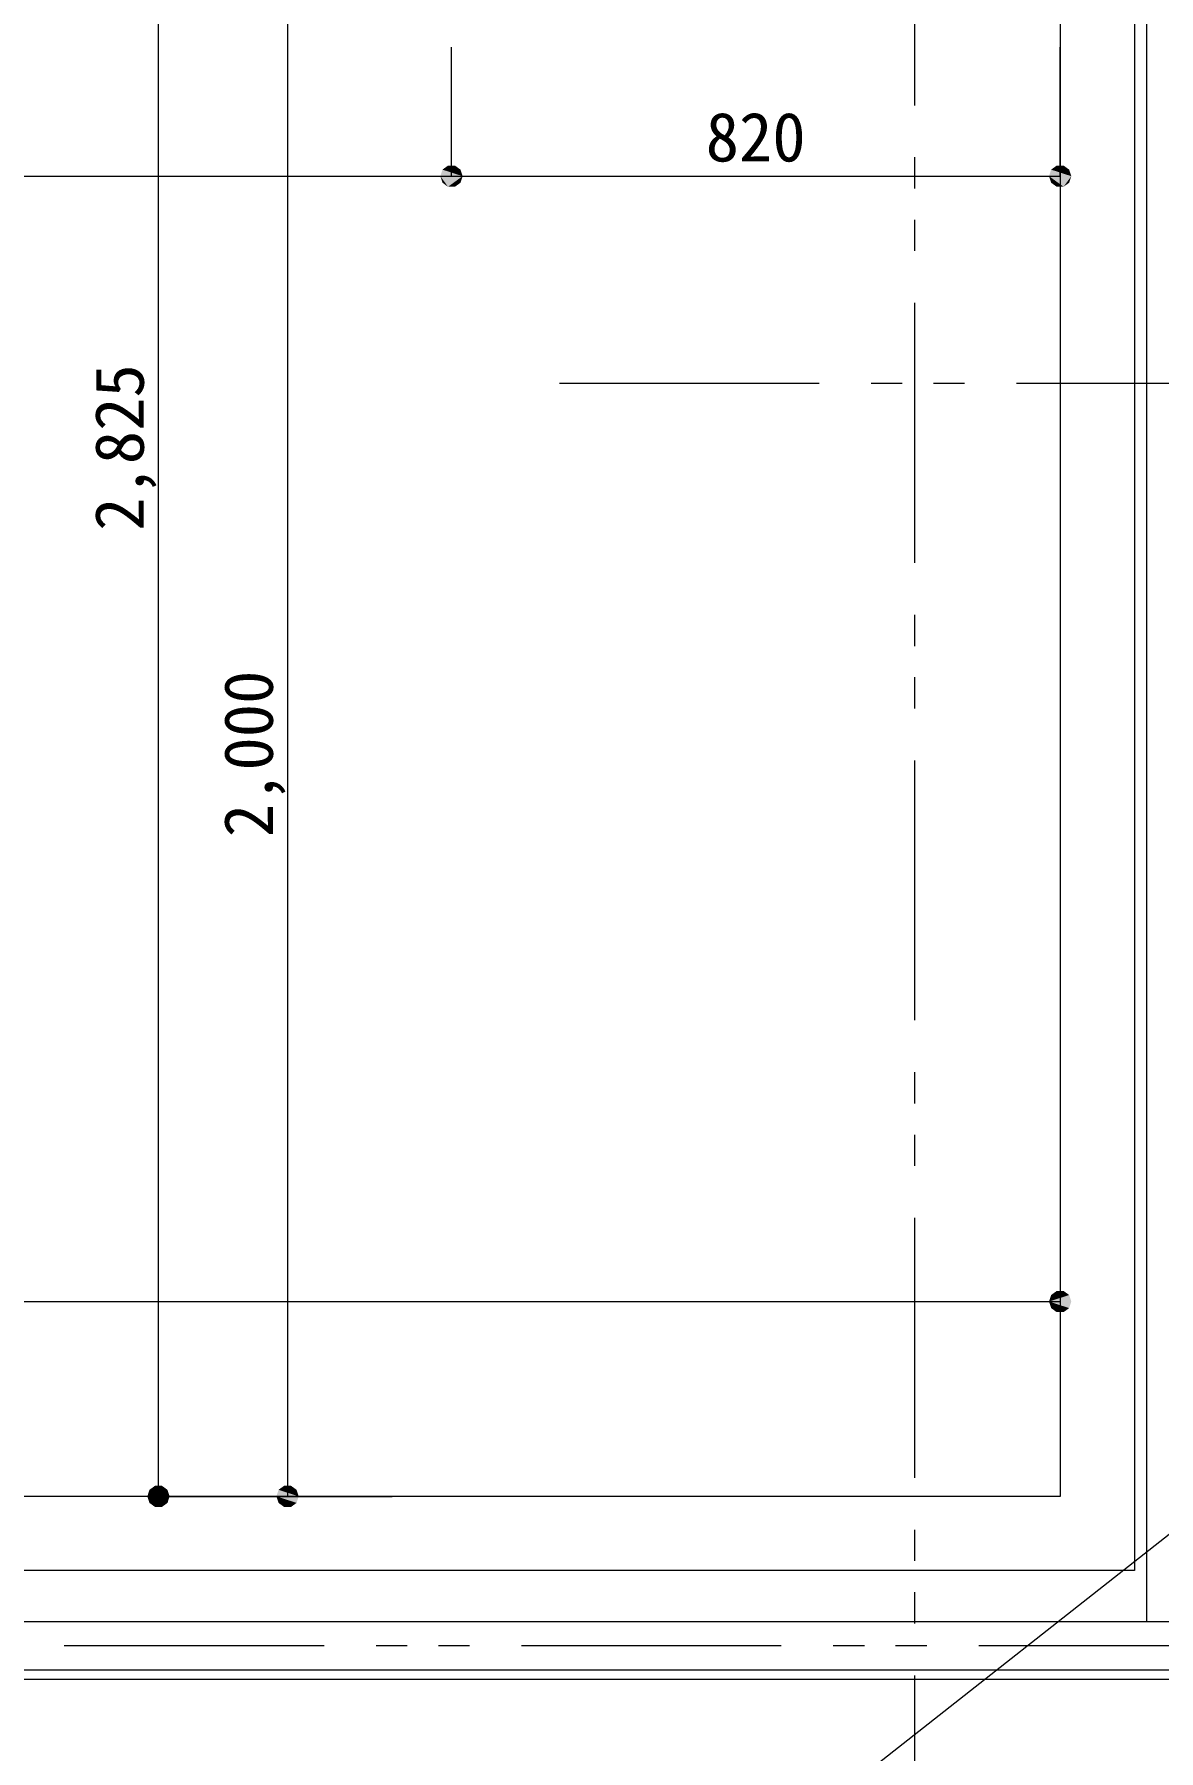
# Model space of a CAD drawing. Units: millimetres at full size. Extents: x -22551 to 92397, y -19340 to 14894.
# Drawn here: x -6824 to -5310, y -4127 to -1816 of the extents above; entities that cross this region are included whole.
import ezdxf
from ezdxf.enums import TextEntityAlignment as Align

# ---------------------------------------------------------------- set-up
doc = ezdxf.new("R2010")
doc.units = ezdxf.units.MM
doc.header["$LTSCALE"] = 70
doc.linetypes.add('DOUBLE_CHAIN1', pattern=[8.8, 5, -1, 0.6, -0.6, 0.6, -1])
doc.layers.add('2-0_通芯', color=7, linetype='Continuous', lineweight=15)
doc.styles.add('ＭＳ ゴシック', font='')
doc.styles.get('ＭＳ ゴシック').set_extended_font_data('MS Gothic')

# ---------------------------------------------------------------- blocks, each defined once
blk = doc.blocks.new('グループ部品-125')
at = {"layer": '2-0_通芯', "linetype": 'DOUBLE_CHAIN1'}
for p, q in [((-5638.39, 11374.3), (-5638.39, -7111.67)), ((-6117.08, -2285.7), (-3366.11, -2285.7)), ((-12944.02, -3985.7), (17404.63, -3985.7))]:
    blk.add_line(p, q, dxfattribs=at)
at = {"layer": '2-0_通芯'}
for p, q in [((-5325.89, -943.2), (-5325.89, -3953.2)), ((-6657.11, -3784.7), (-6657.11, -959.7)), ((-6483.22, -959.7), (-6483.22, -3784.7)), ((-6262.39, -2007.08), (-6262.39, -1833.19)), ((-5442.39, -2007.08), (-5442.39, -1833.19)), ((-8562.39, -2007.08), (-5442.39, -2007.08)), ((-5806.43, -4237.35), (-4708.1, -3373.6)), ((-8562.39, -3522.4), (-5442.39, -3522.4)), ((-6657.11, -3784.7), (-6342.45, -3784.7)), ((-12225.89, -3953.2), (-3818.39, -3953.2)), ((-12290.89, -4018.2), (-3168.39, -4018.2)), ((-12303.39, -4030.7), (-3168.39, -4030.7))]:
    blk.add_line(p, q, dxfattribs=at)
for points in [[(-8662.39, -859.7), (-6162.39, -859.7), (-6162.39, -1684.7), (-5342.39, -1684.7), (-5342.39, -3884.7), (-11863.39, -3884.7)], [(-6612.89, -959.7), (-6262.39, -959.7), (-6262.39, -1784.7), (-5442.39, -1784.7), (-5442.39, -3784.7), (-8562.39, -3784.7), (-8562.39, -959.7)]]:
    blk.add_lwpolyline(points, dxfattribs=at)
at = {"layer": '2-0_通芯', "color": 4}
for points in [[(-6247.39, -2007.08), (-6274.52, -1998.26), (-6277.39, -2007.08)], [(-6267.02, -2021.35), (-6247.39, -2007.08), (-6277.39, -2007.08)], [(-6267.02, -2021.35), (-6277.39, -2007.08), (-6274.52, -2015.9)], [(-6247.39, -2007.08), (-6267.02, -1992.81), (-6274.52, -1998.26)], [(-6247.39, -2007.08), (-6257.75, -1992.81), (-6267.02, -1992.81)], [(-6247.39, -2007.08), (-6267.02, -2021.35), (-6257.75, -2021.35)], [(-6250.25, -1998.26), (-6257.75, -1992.81), (-6247.39, -2007.08)], [(-6247.39, -2007.08), (-6257.75, -2021.35), (-6250.25, -2015.9)], [(-5427.39, -2007.08), (-5454.52, -1998.26), (-5457.39, -2007.08)], [(-5457.39, -2007.08), (-5437.75, -2021.35), (-5427.39, -2007.08)], [(-5437.75, -2021.35), (-5457.39, -2007.08), (-5447.02, -2021.35)], [(-5447.02, -2021.35), (-5457.39, -2007.08), (-5454.52, -2015.9)], [(-5427.39, -2007.08), (-5447.02, -1992.81), (-5454.52, -1998.26)], [(-5427.39, -2007.08), (-5437.75, -1992.81), (-5447.02, -1992.81)], [(-5430.25, -1998.26), (-5437.75, -1992.81), (-5427.39, -2007.08)], [(-5427.39, -2007.08), (-5437.75, -2021.35), (-5430.25, -2015.9)], [(-5447.02, -3508.14), (-5454.52, -3513.59), (-5430.25, -3513.59)], [(-5437.75, -3508.14), (-5447.02, -3508.14), (-5430.25, -3513.59)], [(-5454.52, -3513.59), (-5457.39, -3522.4), (-5430.25, -3513.59)], [(-5427.39, -3522.4), (-5430.25, -3513.59), (-5457.39, -3522.4)], [(-5427.39, -3522.4), (-5457.39, -3522.4), (-5430.25, -3531.22)], [(-5457.39, -3522.4), (-5454.52, -3531.22), (-5430.25, -3531.22)], [(-5437.75, -3536.67), (-5430.25, -3531.22), (-5454.52, -3531.22)], [(-5437.75, -3536.67), (-5454.52, -3531.22), (-5447.02, -3536.67)], [(-6672.11, -3784.7), (-6669.24, -3793.52), (-6669.24, -3775.88)], [(-6661.74, -3770.43), (-6669.24, -3775.88), (-6644.97, -3775.88)], [(-6669.24, -3793.52), (-6644.97, -3793.52), (-6669.24, -3775.88)], [(-6644.97, -3775.88), (-6669.24, -3775.88), (-6644.97, -3793.52)], [(-6652.47, -3770.43), (-6661.74, -3770.43), (-6644.97, -3775.88)], [(-6642.11, -3784.7), (-6644.97, -3775.88), (-6644.97, -3793.52)], [(-6498.22, -3784.7), (-6468.22, -3784.7), (-6495.36, -3775.88)], [(-6468.22, -3784.7), (-6498.22, -3784.7), (-6471.08, -3793.52)], [(-6498.22, -3784.7), (-6495.36, -3793.52), (-6471.08, -3793.52)], [(-6471.08, -3775.88), (-6478.58, -3770.43), (-6495.36, -3775.88)], [(-6478.58, -3770.43), (-6487.86, -3770.43), (-6495.36, -3775.88)], [(-6471.08, -3775.88), (-6495.36, -3775.88), (-6468.22, -3784.7)], [(-6644.97, -3793.52), (-6669.24, -3793.52), (-6652.47, -3798.97)], [(-6652.47, -3798.97), (-6669.24, -3793.52), (-6661.74, -3798.97)], [(-6478.58, -3798.97), (-6471.08, -3793.52), (-6495.36, -3793.52)], [(-6478.58, -3798.97), (-6495.36, -3793.52), (-6487.86, -3798.97)]]:
    blk.add_solid(points, dxfattribs=at)
at = {"layer": '2-0_通芯', "style": 'ＭＳ ゴシック'}
blk.add_text('820', height=65.98, dxfattribs=at).set_placement((-5919.89, -2007.08), align=Align.BOTTOM_LEFT)
for s, p in [('2,825', (-6657.11, -2484.7)), ('2,000', (-6483.22, -2897.2))]:
    blk.add_text(s, height=65.98, rotation=90, dxfattribs=at).set_placement(p, align=Align.BOTTOM_LEFT)

msp = doc.modelspace()

# ---------------------------------------------------------------- block references
at = {"layer": '2-0_通芯'}
msp.add_blockref('グループ部品-125', (0, 0), dxfattribs=at)

doc.saveas('drawing.dxf')
